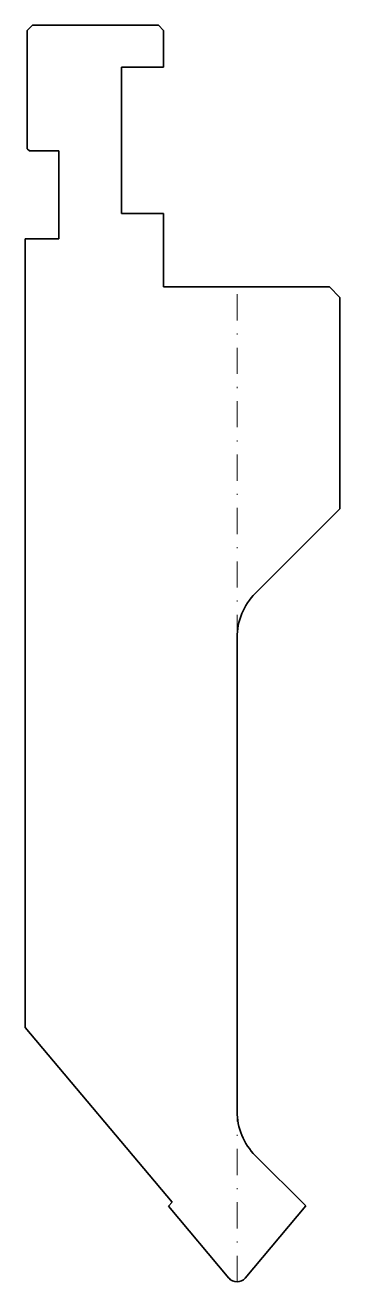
# Model space of a CAD drawing. Header units: millimetres. Extents: x -20 to 10, y 0 to 120.
import ezdxf

# ---------------------------------------------------------------- set-up
doc = ezdxf.new("R2010")
doc.units = ezdxf.units.MM
doc.header["$LTSCALE"] = 5
doc.linetypes.add('AUSGEZOGEN', pattern=[0])
doc.linetypes.add('DASHDOT', pattern=[1, 0.5, -0.25, 0, -0.25])
doc.layers.add('2', color=7, linetype='Continuous')

msp = doc.modelspace()

# ---------------------------------------------------------------- linework, layer by layer
at = {"layer": '2', "color": 7, "linetype": 'AUSGEZOGEN', "lineweight": 35}
for p, q in [((-20, 119.5), (-19.5, 120)), ((-19.5, 120), (-7.5, 120)), ((-7.5, 120), (-7, 119.5)), ((-20, 108.2), (-20, 119.5)), ((-7, 119.5), (-7, 116)), ((-7, 116), (-11, 116)), ((-11, 116), (-11, 102)), ((-19.8, 108), (-20, 108.2)), ((-17, 108), (-19.8, 108)), ((-17, 99.6), (-17, 108)), ((-11, 102), (-7, 102)), ((-7, 102), (-7, 95)), ((-20.2, 24.3), (-20.2, 99.6)), ((-20.2, 99.6), (-17, 99.6)), ((-7, 95), (8.8, 95)), ((8.8, 95), (9.8, 94)), ((9.8, 94), (9.8, 73.8)), ((9.8, 73.8), (1.76, 65.76)), ((0, 61.51), (0, 16.29)), ((-6.2, 7.61), (-20.2, 24.3)), ((1.76, 12.05), (6.55, 7.25)), ((-6.53, 7.22), (-6.2, 7.61)), ((-0.77, 0.36), (-6.53, 7.22)), ((6.55, 7.25), (0.77, 0.36))]:
    msp.add_line(p, q, dxfattribs=at)
at = {"layer": '2', "color": 7, "linetype": 'DASHDOT', "lineweight": 18}
msp.add_line((0, 0), (0, 95), dxfattribs=at)
at = {"layer": '2', "color": 7, "linetype": 'AUSGEZOGEN', "lineweight": 35}
for centre, radius, start, end in [((6, 61.51), 6, 135, 180), ((6, 16.29), 6, 180, 225), ((0, 1), 1, 220, 320)]:
    msp.add_arc(centre, radius, start, end, dxfattribs=at)

doc.saveas('drawing.dxf')
